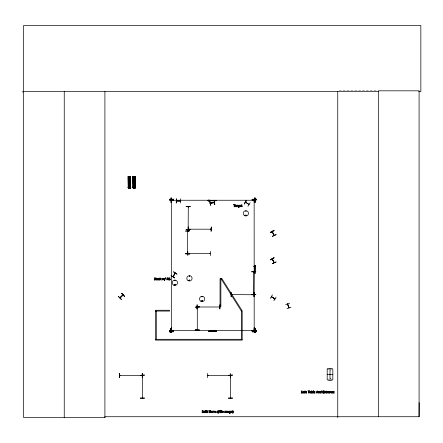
<?xml version="1.0" encoding="UTF-8"?>
<svg xmlns="http://www.w3.org/2000/svg" width="443" height="443" viewBox="0 0 443 443"><rect width="100%" height="100%" fill="white"/><g stroke="black" fill="none" stroke-linecap="round" stroke-linejoin="round"><path stroke-width="0.33" stroke-dasharray="2.21 1.66" d="M330.018 370.32L331.829 369.268M328.18 379.441L329.088 378.915M339.133 90.815L377.729 90.688M328.18 369.268L329.088 369.794M330.018 378.383L331.829 379.441M330.472 378.732L331.375 379.258"/><path stroke-width="0.66" d="M418.779 91.585L420.85 91.585L420.85 25.506L23.579 25.506L23.579 417.494L104.969 417.494L104.913 416.73L419.084 416.73L419.144 402.554M209.024 331.142L209.024 330.771L216.062 330.821L216.062 331.192L208.492 331.331M253.95 266.719L253.95 266.287M254.005 266.747L254.011 266.254M254.304 266.736L254.304 266.271M254.504 266.714L254.504 266.298M255.146 266.68L255.146 266.215M255.439 266.697L255.439 266.204M255.495 266.664L255.5 266.232M171.369 329.802C172.139 330.113 170.998 323.938 171.391 330.356M171.585 329.797L171.541 330.351M254.188 330.356L254.332 327.41L254.171 329.996M254.382 329.797L254.337 330.351M171.369 327.964L171.563 327.958M254.166 327.964L254.354 327.958M171.347 200.258L171.391 199.981M254.188 199.981L254.193 201.465L254.337 199.976M171.369 200.258L171.939 200.291M171.352 201.188L171.38 201.283M271.415 296.788L274.898 298.986M271.498 296.594L274.965 298.765M142.469 397.521L142.469 397.991M188.109 206.748L188.137 207.042M187.544 231.523L187.539 231.052M187.527 231.462L187.716 231.074L187.516 253.706L187.727 253.335M197.296 329.797L197.296 307.126M197.445 307.597L197.445 307.126M230.604 375.409L230.415 375.791L230.581 375.332M175.079 280.624L174.653 280.447L175.035 280.668M175.107 284.738C174.309 285.663 174.874 283.675 175.074 284.866M175.262 284.738C174.199 285.979 174.631 283.52 175.223 284.644M189.023 280.33C190.086 278.963 189.654 281.814 189.067 280.231M189.654 276.216C189.117 275.308 189.316 277.047 189.615 276.05M215.514 200.424L215.929 200.308M246.103 211.2L245.677 211.029L246.059 211.245M246.158 215.392C245.649 214.357 245.527 216.112 246.098 215.442M246.247 215.414C245.638 213.836 245.234 216.693 246.291 215.32M288.781 307.542C289.811 309.203 286.638 302.419 287.839 304.341M142.319 397.521L142.491 397.903M188.325 207.042L188.303 206.704L188.153 229.33M197.467 307.508L197.467 307.215M253.651 271.891L253.678 272.273M253.845 272.185L253.867 271.891M253.839 294.412L253.817 293.997M255.052 265.351L254.863 265.811M129.528 187.815L129.273 187.749M155.609 279.694C152.691 277.036 157.365 278.664 154.613 277.839A0.714 0.714 0 0 0 154.28 278.077C153.987 279.583 156.916 279.417 154.142 279.937L155.067 280.098L155.609 279.694A0.67 0.67 0 0 0 155.637 279.245M170.356 279.694C167.437 277.036 172.111 278.664 169.353 277.839A0.714 0.714 0 0 0 169.021 278.077C168.733 279.583 171.662 279.417 168.888 279.937L169.807 280.098L170.356 279.694A0.67 0.67 0 0 0 170.378 279.245M203.37 412.383C200.457 409.731 205.131 411.353 202.373 410.534A0.714 0.714 0 0 0 202.041 410.766C201.748 412.272 204.677 412.112 201.903 412.632L202.828 412.793L203.37 412.383A0.67 0.67 0 0 0 203.398 411.935M302.575 392.769C299.662 390.111 304.335 391.739 301.578 390.92A0.714 0.714 0 0 0 301.246 391.152C300.952 392.659 303.881 392.492 301.107 393.013L302.032 393.174L302.575 392.769A0.67 0.67 0 0 0 302.602 392.321M120.369 297.618C118.32 298.432 127.678 290.807 120.081 297.884M122.689 295.248L122.888 294.844M171.541 201.321L171.541 200.114M253.075 200.081L254.382 200.28L254.149 200.081L254.188 330.079L254.188 327.693M189.682 280.474C189.46 279.345 188.89 281.012 189.61 280.508M129.561 187.356L129.229 187.356L129.511 187.395M134.367 187.4L134.052 187.356M272.174 231.695L274.095 235.432L273.874 235M272.174 258.978L274.211 262.583M272.351 259.321L272.312 258.873L274.2 262.599M273.89 262.345L274.234 262.616M230.581 397.98L230.41 397.521M119.998 375.609L119.555 375.431L119.953 375.609M187.815 253.429L188.286 253.429L187.815 253.579M141.815 375.636L142.197 375.465L141.727 375.465M219.351 306.855L219.822 306.849M208.083 375.609L207.612 375.609M230.282 375.609L229.856 375.614M210.541 203.265L210.181 203.127L214.362 202.684M174.73 277.833L171.142 275.59M175.085 273.026L172.892 276.648M175.212 273.093L173.097 276.67M173.141 276.82L175.345 273.176L175.063 273.065M176.956 274.162L173.457 271.769L176.99 274.112M289.058 307.841L287.701 303.937M244.303 203.924L246.579 200.352M250.173 202.645L247.947 206.25M272.489 294.822L270.263 298.427M273.835 300.697L276.122 297.131M201.958 300.725C202.063 302.004 202.656 299.922 201.892 300.969M188.519 229.208L188.901 229.186L188.441 229.208M188.845 229.197L188.474 229.186L211.101 229.186M210.674 229.042L211.012 229.23M210.098 253.413L210.486 253.429M197.584 306.811L197.201 306.999L219.822 306.999M253.905 294.761L231.34 294.601L231.678 294.789M207.612 375.465L230.282 375.465M121.432 299.396L118.48 296.361M120.053 297.956L123.065 294.944M124.466 296.361L121.626 293.216L124.489 296.345M187.688 253.673L187.682 253.291M142.469 397.947L142.319 397.565L142.325 397.991M202.08 296.522L202.135 296.96L202.135 296.517M202.047 296.633L202.34 296.672M245.505 202.091L249.027 204.284M230.41 375.321L230.41 397.991M270.341 232.592L273.995 230.443L270.324 232.564M270.241 232.398L274.007 230.46M270.313 232.536L274.079 230.604M272.351 232.032L272.367 231.645M276.139 234.613L272.273 236.357L276.144 234.629M274.007 257.748L270.341 259.875M274.079 257.887L270.313 259.82L273.995 257.732M272.301 263.69L276.144 261.913L272.273 263.64M171.585 200.253L171.934 200.059M171.613 330.467L173.335 330.611L171.618 330.616M210.718 228.998L211.056 229.186M180.655 200.79L180.273 200.978M246.07 215.647L245.61 215.586M213.941 202.529L214.318 202.49L210.215 203.077M214.262 202.695L210.143 203.282M289.606 303.178L285.619 304.601M290.996 307.237L286.986 308.61M173.13 200.264L171.779 200.247M253.08 330.639L252.754 330.472L254.476 330.616M248.96 204.467L245.389 202.246M159.092 278.37L158.533 278.852L158.6 279.771A0.648 0.648 0 0 0 158.937 280.054C161.169 280.303 156.822 279.062 159.751 278.486L159.092 278.37A0.919 0.919 0 0 1 159.524 278.392M332.112 391.446L331.552 391.928L331.619 392.847A0.648 0.648 0 0 0 331.962 393.135C334.183 393.378 329.847 392.138 332.771 391.562L332.112 391.446A0.919 0.919 0 0 1 332.543 391.468M187.904 253.407L188.242 253.429M207.701 375.42L208.038 375.42M176.89 200.79L176.452 201.028L180.666 200.978M180.567 200.978L176.508 200.978M129.273 187.838L129.317 187.295M209.827 201.111L210.469 205.297M214.246 200.435L214.866 204.622M176.508 200.745L180.611 200.751M254.155 330.639L254.47 330.467M169.348 330.495L173.584 330.328M169.348 330.622L173.584 330.45M169.353 330.805L173.584 330.633M169.353 331.785L173.584 331.613M252.145 330.495L256.381 330.268L256.381 331.735L252.145 331.907L252.145 330.434M252.145 330.622L256.381 330.45M252.145 330.805L256.381 330.633M252.145 331.785L256.381 331.613M169.348 199.339L173.584 199.256M169.348 199.832L173.584 199.749M169.348 199.926L173.584 199.843M252.145 199.339L256.375 199.256M252.145 199.832L256.375 199.749M252.145 199.926L256.381 199.843M128.06 176.541L130.508 176.508L130.63 187.97L128.182 188.009L128.11 176.541M132.883 176.541L135.325 176.508L135.453 187.97L133.005 188.009L132.894 176.541L133.061 188.009M128.237 177.704L130.353 177.682M133.061 177.704L135.176 177.682M128.243 178.485L130.364 178.457M133.066 178.485L135.181 178.457M128.26 179.648L130.375 179.625M133.077 179.648L135.198 179.625M128.265 180.678L130.38 180.655M133.088 180.678L135.204 180.655M128.276 181.84L130.397 181.818M133.099 181.84L135.22 181.818M128.337 186.835L130.452 186.813M133.155 186.835L135.276 186.813M127.988 187.173L130.807 187.145M127.988 187.262L130.812 187.234M132.806 187.173L135.63 187.145M132.811 187.262L135.63 187.234M134.39 187.849L134.057 187.854L134.379 187.838L134.179 187.356M190.346 206.41L186.11 206.455M186.11 206.615L190.346 206.588M188.181 226.999L188.231 231.229M188.474 229.037L188.856 229.037M186.115 229.402L190.346 229.552L186.11 229.341M189.731 230.82L185.495 231.063L189.731 230.803M187.804 251.386L187.799 255.622M187.904 253.623L188.242 253.573M210.06 253.579L210.442 253.579L187.86 253.579M185.495 253.789L189.731 253.761M189.731 253.922L185.495 253.734L189.731 253.939M210.497 255.622L210.53 251.386M251.63 271.786L255.866 271.553L251.63 271.814M231.047 292.557L231.091 296.788M254.182 292.552L253.977 296.788L254.166 292.552M231.34 294.601L231.706 294.578M231.351 294.761L231.767 294.745L231.384 294.767M255.866 294.517L251.63 294.484M251.635 294.7L255.866 294.673M197.201 306.849L197.567 306.833M199.483 306.899L195.252 307.137L199.483 306.877M219.396 306.999L219.783 306.999M195.252 329.869L199.488 330.018M199.488 329.996L195.252 329.808M119.516 373.421L119.305 377.657L119.483 373.421M142.419 373.416L142.424 377.652M207.601 373.421L207.595 377.652M230.271 373.421L230.327 377.652M144.512 397.98L140.281 398.063M140.281 398.218L144.518 398.196M232.603 397.98L228.366 398.063M228.366 398.218L232.603 398.196M22.15 91.856L23.579 91.851M254.426 198.06L255.284 198.054L255.384 202.29L254.52 202.29L254.426 198.06L254.559 202.29M171.773 200.103L173.169 200.098M252.914 200.103L254.31 200.103L254.337 201.321M252.914 200.253L254.315 200.247L171.751 200.247M170.804 202.29L171.662 202.29L171.563 198.06L170.705 198.06L170.876 202.29M171.563 328.424L170.705 328.424L170.804 332.66L171.662 332.66L171.53 328.424M171.773 330.467L173.169 330.467M171.779 330.616L173.174 330.611M252.914 330.472L254.31 330.467M252.914 330.616L254.315 330.616L171.751 330.616M254.52 332.66L255.384 332.654L255.284 328.424L254.426 328.424L254.559 332.66M23.579 91.585L378.422 91.585M180.655 202.977L180.711 198.746M155.487 311.075L169.603 311.075L169.603 310.25L155.487 310.25L155.487 340.119L242.183 340.119L242.183 311.075L241.363 311.075L221.068 278.824L221.766 278.381L242.061 310.632L241.363 311.075L241.363 339.299M155.487 339.299L242.183 339.299M327.183 374.352L332.826 374.352M119.571 375.465L142.137 375.448M208.686 199.92L209.185 199.92M208.703 200.214L209.162 200.214M208.758 201.056L209.223 201.056M208.742 201.349L209.234 201.349M215.187 330.284L215.686 330.29M215.204 330.578L215.663 330.583M215.259 331.419L215.724 331.425M215.243 331.713L215.735 331.718M253.08 200.297L252.754 200.103L254.47 200.103M204.5 411.054L204.179 411.054A0.67 0.67 0 0 0 203.797 411.27L203.702 412.444L204.5 412.793A0.664 0.664 0 0 0 204.882 412.577L204.882 411.27M254.891 272.966L254.492 272.916L254.542 265.878L254.913 265.878L255.052 273.442M272.307 231.628L274.2 235.316M207.839 200.308L208.299 200.491M216.588 331.331L216.123 331.142M253.629 294.385L253.822 271.847M171.031 275.773L174.653 277.966M271.326 296.732L274.92 299.019M201.847 301.19C203.481 301.118 201.388 300.155 201.77 301.002M197.285 307.542L197.296 307.171M121.515 293.327L124.511 296.323M118.331 296.517L121.321 299.507M288.853 307.879L287.501 303.942M272.107 231.661L274.056 235.454M272.107 258.95L274.056 262.738M214.069 200.463L214.711 204.649M209.766 201.122L210.436 205.303M255.212 198.054L255.312 202.29M254.636 198.054L254.736 202.29M254.531 198.06L254.631 202.29M255.212 328.424L255.312 332.654M254.636 328.424L254.736 332.66M254.531 328.424L254.631 332.66M171.458 198.06L171.629 202.29M171.352 198.06L171.447 202.29M171.458 328.424L171.557 332.66M171.352 328.424L171.447 332.66M170.776 328.424L170.876 332.66M135.276 176.508L135.442 187.976M135.181 176.508L135.287 187.976L135.143 176.508M135.049 176.508L135.121 187.976M134.916 176.513L135.032 187.976M134.871 177.189L134.988 187.976M134.727 176.513L134.871 187.982M134.6 177.189L134.761 187.982M134.589 177.189L134.711 187.982M134.55 187.982L133.902 187.993M133.481 176.535L133.564 188.004M133.365 178.562L133.16 176.541M133.47 188.004L133.238 179.913M133.044 176.541L133.193 188.009M130.225 176.508L130.297 187.976M129.904 176.513L130.048 187.982M129.821 177.189L129.937 187.982L129.771 177.189M129.733 187.982L129.085 187.993M128.802 176.535L128.919 188.004L128.752 176.535M128.658 176.535L128.758 188.004M128.525 176.541L128.647 188.004M128.47 176.541L128.608 188.004M128.343 176.541L128.514 188.004M128.37 188.009L128.226 176.541L128.326 188.009M231.224 292.557L231.252 296.788M230.41 397.565L230.41 397.947M197.445 307.171L197.445 307.553M197.445 329.753L197.296 329.326L197.296 329.753M188.358 226.999L188.386 231.229M142.242 373.421L142.269 377.652M254.188 200.12L254.188 201.327M171.397 201.327L171.391 200.12L171.391 330.079L171.391 327.693M254.332 327.682L254.337 330.074M171.541 327.682L171.541 330.074M419.084 416.73L419.084 90.821L378.422 90.821L378.422 416.73M337.754 91.585L337.754 417.494M330.007 368.709L330.007 380M176.392 202.977L176.419 198.746L176.203 202.977M156.313 311.075L156.313 339.299M142.325 375.365L142.325 397.947M104.908 91.585L104.908 417.494M64.246 91.585L64.246 417.494M204.417 411.054A0.67 0.67 0 0 1 204.804 411.276M208.365 200.446L208.36 200.817L215.398 200.867L215.403 200.496L208.365 200.446M217.496 411.68L217.812 413.064L218.393 413.38L217.873 412.583A1.883 1.883 0 0 1 217.751 411.907L217.873 411.22A1.993 1.993 0 0 1 218.161 410.694L218.393 410.428L217.812 410.75L217.496 411.68M233.35 411.907L232.791 413.38C232.963 413.275 232.952 410.528 232.791 410.428L233.35 411.907M312.614 392.304C311.839 394.375 311.75 390.266 312.614 392.304M239.419 206.626L239.131 207.341L238.173 207.379C240.892 206.626 236.346 206.942 238.583 205.109A0.753 0.753 0 0 1 239.137 205.214L239.419 205.142L239.419 206.626M230.51 412.571L230.222 413.286L229.264 413.325C231.982 412.571 227.436 412.887 229.673 411.054A0.753 0.753 0 0 1 230.227 411.159L230.51 411.087L230.51 412.571M220.559 410.888L220.548 412.765L220.83 412.765L220.83 411.32L221.29 411.087C220.564 411.115 221.805 409.753 220.559 410.888M304.562 391.274L304.557 393.146L304.839 393.146L304.839 391.706L305.299 391.468C304.574 391.501 305.814 390.139 304.562 391.274M312.902 392.282L312.481 393.135L311.495 393.146L311.495 390.809L311.778 390.809C311.141 392.149 313.135 390.842 312.902 392.282M206.682 411.73L206.931 412.682L208.077 412.765L208.077 410.428L207.795 411.154A0.764 0.764 0 0 0 207.235 411.054A0.659 0.659 0 0 0 206.881 411.276L206.682 411.73M211.156 411.741C210.58 413.435 213.72 412.333 211.981 412.555C210.309 412.068 214.058 411.519 211.754 411.054A0.692 0.692 0 0 0 211.355 411.281L211.156 411.741M222.098 411.741C221.522 413.435 224.662 412.333 222.929 412.555C221.251 412.068 225 411.519 222.696 411.054A0.692 0.692 0 0 0 222.303 411.281L222.098 411.741M239.729 205.796C239.154 207.496 242.288 206.388 240.555 206.61C238.882 206.122 242.631 205.574 240.327 205.109A0.692 0.692 0 0 0 239.929 205.336L239.729 205.796M230.82 411.741C230.238 413.435 233.383 412.333 231.645 412.555C229.972 412.068 233.721 411.519 231.418 411.054A0.692 0.692 0 0 0 231.019 411.281L230.82 411.741M305.404 392.127C304.823 393.821 307.968 392.719 306.229 392.941C304.557 392.454 308.306 391.905 306.002 391.44A0.692 0.692 0 0 0 305.604 391.667L305.404 392.127M313.799 392.127C313.223 393.821 316.357 392.719 314.624 392.941C312.952 392.454 316.701 391.905 314.397 391.44A0.692 0.692 0 0 0 313.998 391.667L313.799 392.127M319.94 392.116L320.189 393.068L321.33 393.146L321.33 390.809L321.048 391.54A0.764 0.764 0 0 0 320.494 391.44A0.659 0.659 0 0 0 320.139 391.656L319.94 392.116M332.926 392.127C332.35 393.821 335.489 392.719 333.756 392.941C332.084 392.454 335.833 391.905 333.524 391.44A0.692 0.692 0 0 0 333.13 391.667L332.926 392.127M210.674 412.09L209.766 412.511L209.766 411.685L210.674 412.09M210.984 412.079L210.619 412.666L209.467 412.765L209.467 410.528C211.333 410.08 210.419 411.414 210.984 412.079M203.907 411.641C204.118 414.238 205.508 410.296 203.907 411.641M206.992 411.658C207.191 414.155 208.404 410.268 206.992 411.658M320.245 392.044C320.45 394.541 321.662 390.654 320.245 392.044M156.877 279.422L156.855 279.583A0.576 0.576 0 0 0 156.944 279.893L158.19 280.07L158.09 278.558L156.994 278.431L157.913 278.968L156.877 279.422M235.305 206.172L235.288 206.333A0.576 0.576 0 0 0 235.377 206.637L236.623 206.82L236.523 205.303L235.427 205.175L236.346 205.713L235.305 206.172M225.792 412.117L225.775 412.278A0.576 0.576 0 0 0 225.858 412.583L227.109 412.765L227.004 411.248L225.908 411.121L226.827 411.658L225.792 412.117M302.813 392.498L302.796 392.664A0.576 0.576 0 0 0 302.885 392.969L304.131 393.146L304.025 391.634L302.929 391.507L303.848 392.044L302.813 392.498M309.784 392.498L309.768 392.664A0.576 0.576 0 0 0 309.851 392.969L311.102 393.146L310.997 391.634L309.901 391.507L310.82 392.044L309.784 392.498M328.18 392.498L328.163 392.664A0.576 0.576 0 0 0 328.252 392.969L329.498 393.146L329.398 391.634L328.302 391.507L329.215 392.044L328.18 392.498M238.334 205.696C238.561 208.072 239.735 204.356 238.334 205.696M229.424 411.641C229.651 414.017 230.825 410.307 229.424 411.641M128.874 181.132C129.472 182.92 130.259 179.852 128.874 181.132M133.697 181.132C134.29 182.92 135.082 179.852 133.697 181.132M327.2 369.013L327.183 379.585C327.527 380.659 332.483 380.659 332.826 379.585L332.826 369.119C332.233 367.889 328.041 368.255 327.2 369.013M157.165 279.455L157.592 279.843L157.913 279.195L157.165 279.455M235.598 206.2L236.025 206.588L236.346 205.94L235.598 206.2M226.085 412.145L226.511 412.538L226.827 411.885L226.085 412.145M303.106 392.531L303.533 392.919L303.848 392.271L303.106 392.531M310.072 392.531L310.504 392.919L310.82 392.271L310.072 392.531M328.473 392.531L328.9 392.919L329.215 392.271L328.473 392.531M210.569 411.076L209.766 411.436L209.766 410.783L210.569 411.076M164.253 278.392L163.971 279.694L163.561 278.392L162.93 279.694L162.343 278.392L162.769 280.07L163.439 278.78L164.109 280.07L164.536 278.392L164.253 278.392M240.045 205.607C241.108 206.632 240.914 204.644 240.045 205.607M211.472 411.553C212.535 412.577 212.341 410.589 211.472 411.553M222.414 411.553C223.477 412.577 223.283 410.589 222.414 411.553M231.135 411.553C232.198 412.577 232.005 410.589 231.135 411.553M305.72 391.933C306.783 392.963 306.589 390.975 305.72 391.933M314.115 391.933C315.178 392.963 314.984 390.975 314.115 391.933M333.241 391.933C334.304 392.963 334.111 390.975 333.241 391.933M165.416 277.733L164.541 280.557L165.416 277.733M316.762 392.526L316.263 393.146L317.016 390.914L317.382 390.914L318.135 393.146L317.62 392.526L316.762 392.526M317.194 391.213L316.845 392.271L317.537 392.271L317.194 391.213M246.408 200.242L244.331 203.941L246.408 200.242M229.867 375.448L230.238 375.465L229.9 375.42M160.953 278.392L160.288 279.101L160.006 277.733L160.006 280.07L160.399 279.262L161.396 280.07L160.615 279.096L161.307 278.392L160.953 278.392M215.292 411.204L213.986 411.087L213.986 412.765L214.656 411.309L215.22 412.765C214.451 410.982 216.699 410.899 215.891 412.765L216.173 412.765L216.134 411.375L215.292 411.204M237.409 205.541L237.022 206.82L237.022 205.142L237.908 205.148L237.409 205.541M213.26 411.486L212.878 412.765L212.878 411.087L213.764 411.093L213.26 411.486M219.091 411.486L218.709 412.765L218.709 411.087L219.595 411.093L219.091 411.486M225.166 411.486L224.784 412.765L224.784 411.087L225.67 411.093L225.166 411.486M327.56 391.872L327.172 393.146L327.172 391.468L328.058 391.479L327.56 391.872M227.912 411.17L227.503 411.087L227.503 412.765L227.785 411.508L228.223 411.309L228.826 412.765L228.743 411.292L227.912 411.17M318.733 391.557L318.323 391.468L318.323 393.146L318.606 391.894L319.043 391.695L319.641 393.146L319.564 391.678L318.733 391.557M324.835 391.557L324.426 391.468L324.426 393.146L324.708 391.894L325.145 391.695L325.749 393.146L325.666 391.678L324.835 391.557M330.301 391.557L329.897 391.468L329.897 393.146L330.179 391.894L330.611 391.695L331.214 393.146L331.137 391.678L330.301 391.557M242.255 206.549L241.789 206.499L241.751 205.375L242.271 205.142L241.468 204.66C241.142 205.065 241.357 207.573 242.271 206.549M156.75 279.804L156.318 279.799L156.246 278.63L156.767 278.392L155.964 277.911C155.643 278.32 155.853 280.823 156.767 279.804M326.945 392.88L326.48 392.83L326.441 391.706L326.962 391.468L326.159 390.986C325.815 391.407 326.092 393.91 326.945 392.88M173.584 330.268L169.348 330.434L169.353 331.907L173.584 331.735L173.584 330.268M173.584 199.195L169.348 199.278L169.348 200.02L173.584 199.904L173.584 199.195M256.375 199.195L252.145 199.278L252.145 200.02L256.381 199.904L256.375 199.195M211.322 226.993L211.112 231.229L211.322 226.993M197.141 304.806L196.952 309.042L197.113 304.806M220.044 304.806L219.839 309.042L220.027 304.806M144.512 375.094L140.281 375.337L144.512 375.071M232.597 375.071L228.366 375.337L232.597 375.071M216.023 200.308L207.745 200.491L216.023 200.308M235.205 204.583L233.406 204.583L234.153 204.843L234.153 206.82L234.452 206.82L234.452 204.843L235.205 204.583M255.052 265.257L254.863 273.536L255.052 265.257M167.365 277.833L166.945 277.833L166.945 280.07L167.221 278.143L168.545 280.07L168.545 277.833L168.268 279.605L167.365 277.833M220.869 278.503L220.044 278.503L220.044 306.728L220.869 306.728L220.869 278.503M216.682 331.142L208.404 331.331L216.682 331.142M313.483 390.809L313.201 390.809L313.201 393.146L313.483 393.146L313.483 390.809M309.679 390.914L307.879 390.914L308.633 391.175L308.633 393.146L308.926 393.146L308.926 391.175L309.679 390.914M324.121 390.914L322.725 390.914L322.725 393.146L324.121 393.146L323.019 392.886L323.019 392.055L324.049 392.055L323.019 391.789L323.019 391.175L324.121 390.914M205.668 410.428L205.386 410.428L205.386 412.765L205.668 412.765L205.668 410.428M221.788 410.428L221.506 410.428L221.506 412.765L221.788 412.765L221.788 410.428M206.388 410.511L206.067 410.805L206.388 410.511M220.121 410.511L219.8 410.805L220.121 410.511M206.366 411.087L206.084 411.087L206.084 412.765L206.366 412.765L206.366 411.087M220.105 411.087L219.822 411.087L219.822 412.765L220.105 412.765L220.105 411.087M133.742 188.004L133.625 176.535L133.697 188.004M130.486 187.976L130.358 176.508L130.463 187.976M130.209 187.976L130.092 176.513L130.164 187.976M200.817 301.212A2.641 2.641 0 0 0 204.777 298.925A2.641 2.641 0 0 0 200.817 296.638A2.641 2.641 0 0 0 200.817 301.212M188.109 280.64A2.647 2.647 0 0 0 192.079 278.354A2.647 2.647 0 0 0 188.109 276.061A2.647 2.647 0 0 0 188.109 280.64M173.518 285.082A2.68 2.68 0 0 0 177.532 282.761A2.68 2.68 0 0 0 173.518 280.441A2.68 2.68 0 0 0 173.518 285.082M244.558 215.625A2.641 2.641 0 0 0 248.517 213.338A2.641 2.641 0 0 0 244.558 211.051A2.641 2.641 0 0 0 244.558 215.625"/></g></svg>
